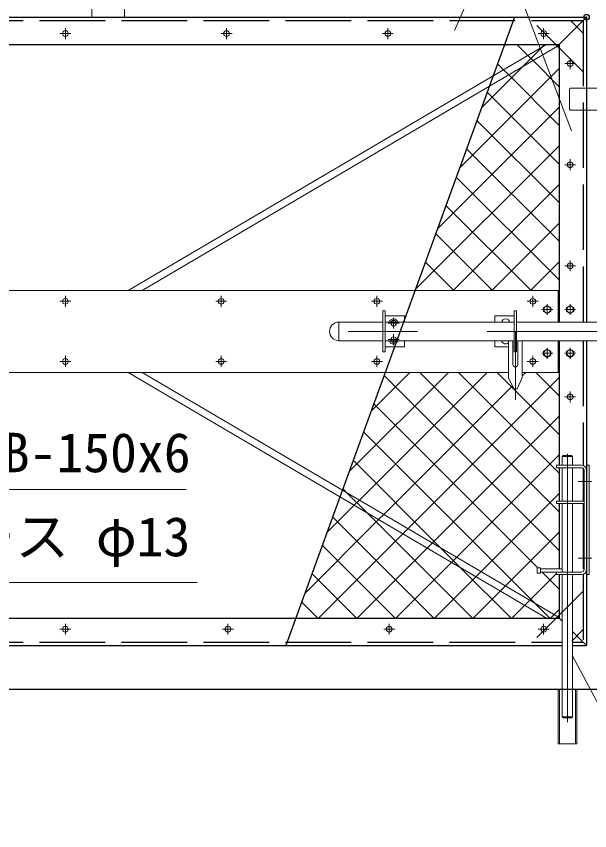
# Model space of a CAD drawing. Units: millimetres, scale not verified. Extents: x -6300 to 6300, y -4455 to 4455.
# Drawn here: x -3422 to -2373, y -1696 to -206 of the extents above; entities that cross this region are included whole.
import ezdxf
from ezdxf.enums import TextEntityAlignment as Align

# ---------------------------------------------------------------- set-up
doc = ezdxf.new("R2010")
doc.units = ezdxf.units.MM
doc.header["$LTSCALE"] = 20
doc.header["$PDMODE"] = 32
doc.header["$PDSIZE"] = 10
doc.linetypes.add('DASHED', pattern=[7.5, 6, -1.5])
doc.linetypes.add('USER1', pattern=[50.8, 31.75, -6.35, 6.35, -6.35])
for name, color, linetype, lineweight in [('0-2_D-BGD', 7, 'Continuous', 25), ('0-6_Defpoints', 8, 'Continuous', 25), ('0-7_D-STR-TXT', 7, 'Continuous', 13), ('0-8_D-STR1', 1, 'Continuous', 25), ('0-9_D-STR3', 3, 'Continuous', 13), ('0-A_D-BMK', 2, 'USER1', 13), ('0-B_D-STR2', 7, 'Continuous', 13)]:
    doc.layers.add(name, color=color, linetype=linetype, lineweight=lineweight)
doc.styles.add('ＭＳ ゴシック', font='')
doc.styles.get('ＭＳ ゴシック').set_extended_font_data('MS Gothic')

msp = doc.modelspace()

# ---------------------------------------------------------------- linework, layer by layer
at = {"layer": '0-2_D-BGD'}
msp.add_line((-4119.16, -1437.5), (-619.16, -1437.5), dxfattribs=at)
at = {"layer": '0-6_Defpoints'}
msp.add_line((-2510.46, -207.5), (-2929.03, -1357.5), dxfattribs=at)
msp.add_point((-2378.66, -207.5), dxfattribs=at)
msp.add_point((-2378.66, -207.5), dxfattribs=at)
at = {"layer": '0-7_D-STR-TXT'}
msp.add_line((-2542.02, -56.09), (-2620.23, -231.73), dxfattribs=at)
for points in [[(-3248.86, -56.09), (-2542.02, -56.09), (-2405.96, -415.22)], [(-3111.08, -1072.03), (-3574.65, -1072.03), (-3668.19, -806.83)], [(-3091.16, -1241.85), (-3786.58, -1241.85), (-3825.88, -1071.02)], [(-1624.36, -1696.29), (-2233.36, -1696.29), (-2404.22, -1376.38)]]:
    msp.add_lwpolyline(points, dxfattribs=at)
at = {"layer": '0-8_D-STR1'}
for p, q in [((-4285.66, -207.5), (-2378.66, -207.5)), ((-2378.66, -207.5), (-2428.66, -257.5)), ((-2378.66, -207.5), (-2378.66, -765.5)), ((-4235.66, -257.5), (-2428.66, -257.5)), ((-2428.66, -257.5), (-2428.66, -765.5)), ((-2428.66, -799.5), (-2428.66, -1027.5)), ((-2378.66, -799.5), (-2378.66, -1357.5)), ((-2428.66, -1032), (-2428.66, -1093)), ((-2428.66, -1097.5), (-2428.66, -1217)), ((-2428.66, -1227.5), (-2428.66, -1307.5)), ((-4235.66, -1307.5), (-2428.66, -1307.5)), ((-2423.16, -1313), (-2428.66, -1307.5)), ((-2378.66, -1357.5), (-2404.16, -1332)), ((-4285.41, -1357.5), (-2423.16, -1357.5)), ((-2404.16, -1357.5), (-2378.66, -1357.5))]:
    msp.add_line(p, q, dxfattribs=at)
at = {"layer": '0-8_D-STR1', "linetype": 'DASHED'}
for p, q in [((-4279.41, -213.5), (-2384.91, -213.5)), ((-2384.66, -213.5), (-2384.66, -765.5)), ((-2384.66, -799.5), (-2384.66, -1028.01)), ((-2384.66, -1033.14), (-2384.66, -1093)), ((-2384.66, -1097.5), (-2384.66, -1221.85)), ((-2384.66, -1226.98), (-2384.66, -1351.5)), ((-4279.41, -1351.5), (-2423.16, -1351.5)), ((-2404.16, -1351.5), (-2384.91, -1351.5))]:
    msp.add_line(p, q, dxfattribs=at)
at = {"layer": '0-9_D-STR3'}
for p, q in [((-3283.66, -157.5), (-3283.66, -207.5)), ((-3223.66, -157.5), (-3223.66, -207.5)), ((-3217.41, -707.5), (-2451.97, -257.5)), ((-3191.76, -707.5), (-2428.66, -258.87)), ((-2378.66, -337.5), (-2359.66, -337.5)), ((-2378.66, -377.5), (-2359.66, -377.5)), ((-2428.66, -707.5), (-4235.66, -707.5)), ((-2430.66, -765.5), (-2430.66, -707.5)), ((-2751.66, -745), (-2751.66, -820)), ((-2751.66, -745), (-2747.16, -745)), ((-2747.16, -745), (-2747.16, -820)), ((-2511.16, -745), (-2511.16, -820)), ((-2506.66, -745), (-2511.16, -745)), ((-2506.66, -745), (-2506.66, -820)), ((-2747.16, -754), (-2711.66, -754)), ((-2711.66, -754), (-2711.66, -765.5)), ((-2546.66, -754), (-2546.66, -765.5)), ((-2511.16, -754), (-2546.66, -754)), ((-2831.91, -765.5), (-2831.91, -799.5)), ((-2751.66, -765.5), (-2831.91, -765.5)), ((-2511.16, -765.5), (-2747.16, -765.5)), ((-2231.66, -765.5), (-2506.66, -765.5)), ((-2751.66, -799.5), (-2831.91, -799.5)), ((-2511.16, -799.5), (-2747.16, -799.5)), ((-2711.66, -799.5), (-2711.66, -811)), ((-2546.66, -799.5), (-2546.66, -811)), ((-2521.41, -799.5), (-2521.41, -867.5)), ((-2513.41, -799.5), (-2513.41, -843)), ((-2231.66, -799.5), (-2506.66, -799.5)), ((-2504.41, -799.5), (-2504.41, -843)), ((-2496.41, -799.5), (-2496.41, -867.5)), ((-2430.66, -857.5), (-2430.66, -799.5)), ((-2747.16, -811), (-2711.66, -811)), ((-2521.41, -811), (-2546.66, -811)), ((-2511.16, -811), (-2513.41, -811)), ((-2751.66, -820), (-2747.16, -820)), ((-2506.66, -820), (-2511.16, -820)), ((-2521.41, -857.5), (-4235.66, -857.5)), ((-2451.97, -1307.5), (-3217.41, -857.5)), ((-2428.66, -1306.12), (-3191.76, -857.5)), ((-2428.66, -857.5), (-2496.41, -857.5)), ((-2511.91, -887.5), (-2521.41, -867.5)), ((-2505.91, -887.5), (-2496.41, -867.5)), ((-2505.91, -887.5), (-2511.91, -887.5)), ((-2421.16, -1009.75), (-2423.16, -1011.75)), ((-2423.16, -1011.75), (-2404.16, -1011.75)), ((-2423.16, -1027.5), (-2423.16, -1011.75)), ((-2421.16, -1009.75), (-2406.16, -1009.75)), ((-2404.16, -1011.75), (-2406.16, -1009.75)), ((-2404.16, -1027.5), (-2404.16, -1011.75)), ((-2433.66, -1027.5), (-2387.66, -1027.5)), ((-2433.66, -1032), (-2433.66, -1027.5)), ((-2378.66, -1027.5), (-2374.16, -1027.5)), ((-2374.16, -1227.5), (-2374.16, -1027.5)), ((-2433.66, -1032), (-2387.66, -1032)), ((-2423.16, -1093), (-2423.16, -1032)), ((-2404.16, -1093), (-2404.16, -1032)), ((-2383.16, -1218.5), (-2383.16, -1036.5)), ((-2433.66, -1093), (-2383.16, -1093)), ((-2433.66, -1097.5), (-2433.66, -1093)), ((-2433.66, -1097.5), (-2383.16, -1097.5)), ((-2423.16, -1223), (-2423.16, -1097.5)), ((-2404.16, -1223), (-2404.16, -1097.5)), ((-2463.16, -1225), (-2463.16, -1215)), ((-2423.16, -1217), (-2463.16, -1217)), ((-2469.16, -1225), (-2463.16, -1225)), ((-2387.66, -1223), (-2463.16, -1223)), ((-2433.66, -1227.5), (-2433.66, -1223)), ((-2387.66, -1227.5), (-2433.66, -1227.5)), ((-2423.16, -1488), (-2423.16, -1227.5)), ((-2404.16, -1488), (-2404.16, -1227.5)), ((-2378.66, -1227.5), (-2374.16, -1227.5)), ((-2430.66, -1437.5), (-2430.66, -1537.5)), ((-2428.36, -1437.5), (-2428.36, -1537.5)), ((-2398.96, -1537.5), (-2398.96, -1437.5)), ((-2404.16, -1488), (-2423.16, -1488)), ((-2421.16, -1490), (-2423.16, -1488)), ((-2421.16, -1490), (-2406.16, -1490)), ((-2404.16, -1488), (-2406.16, -1490))]:
    msp.add_line(p, q, dxfattribs=at)
at = {"layer": '0-9_D-STR3', "linetype": 'DASHED'}
for p, q in [((-2384.66, -307.5), (-2478.66, -213.5)), ((-2384.66, -236.67), (-2407.88, -213.5)), ((-2409.66, -375.5), (-2409.66, -339.5)), ((-2407.66, -337.5), (-2378.66, -337.5)), ((-2378.66, -377.5), (-2407.66, -377.5)), ((-2384.66, -1257.68), (-2478.66, -1351.5)), ((-2384.66, -1328.32), (-2405.66, -1349.28))]:
    msp.add_line(p, q, dxfattribs=at)
at = {"layer": '0-9_D-STR3'}
for points in [[(-2444.16, -738.74), (-2450.66, -734.99), (-2457.16, -738.74), (-2457.16, -746.25), (-2450.66, -750), (-2444.16, -746.25)], [(-2402.16, -738.74), (-2408.66, -734.99), (-2415.16, -738.74), (-2415.16, -746.25), (-2408.66, -750), (-2402.16, -746.25)], [(-2444.16, -818.74), (-2450.66, -814.99), (-2457.16, -818.74), (-2457.16, -826.25), (-2450.66, -830), (-2444.16, -826.25)], [(-2402.16, -818.74), (-2408.66, -814.99), (-2415.16, -818.74), (-2415.16, -826.25), (-2408.66, -830), (-2402.16, -826.25)]]:
    msp.add_lwpolyline(points, close=True, dxfattribs=at)
for points in [[(-2469.16, -1225), (-2469.16, -1215), (-2463.16, -1215)], [(-2430.66, -1537.5), (-2396.66, -1537.5), (-2396.66, -1437.5)]]:
    msp.add_lwpolyline(points, dxfattribs=at)
for centre, radius in [((-3332.16, -237.5), 5.25), ((-3037.16, -237.5), 5.25), ((-2742.16, -237.5), 5.25), ((-2457.16, -237.5), 5.25), ((-2408.66, -292.5), 5.25), ((-2408.66, -477.5), 5.25), ((-2408.66, -662.5), 5.25), ((-3332.16, -727.5), 5.25), ((-3047.16, -727.5), 5.25), ((-2762.16, -727.5), 5.25), ((-2477.16, -727.5), 5.25), ((-2450.66, -742.5), 6.25), ((-2408.66, -742.5), 6.25), ((-2731.66, -767.5), 5), ((-2731.66, -797.5), 5), ((-2450.66, -822.5), 6.25), ((-2408.66, -822.5), 6.25), ((-3332.16, -837.5), 5.25), ((-3047.16, -837.5), 5.25), ((-2762.16, -837.5), 5.25), ((-2477.16, -837.5), 5.25), ((-2408.66, -902.5), 5.25), ((-3332.16, -1327.5), 5.25), ((-3034.66, -1327.5), 5.25), ((-2739.66, -1327.5), 5.25), ((-2457.16, -1327.5), 5.25)]:
    msp.add_circle(centre, radius, dxfattribs=at)
at = {"layer": '0-9_D-STR3', "linetype": 'DASHED'}
for centre, start, end in [((-2407.66, -339.5), 90, 180), ((-2407.66, -375.5), 180, 270)]:
    msp.add_arc(centre, 2, start, end, dxfattribs=at)
at = {"layer": '0-9_D-STR3'}
for centre, radius, start, end in [((-2731.66, -767.5), 8, 14.47751, 165.52249), ((-2526.66, -767.5), 8, 14.47751, 165.52249), ((-2831.91, -782.5), 17, 90, 270), ((-2731.66, -797.5), 8, 194.47751, 345.52249), ((-2526.66, -797.5), 8, 194.47751, 311.0145), ((-2508.91, -843), 4.5, 180, 0), ((-2387.66, -1036.5), 9, 0, 90), ((-2387.66, -1036.5), 4.5, 0, 90), ((-2387.66, -1218.5), 9, 270, 0), ((-2387.66, -1218.5), 4.5, 270, 0)]:
    msp.add_arc(centre, radius, start, end, dxfattribs=at)
at = {"layer": '0-A_D-BMK'}
for p, q in [((-3322.16, -237.5), (-3342.16, -237.5)), ((-3332.16, -247.5), (-3332.16, -227.5)), ((-3027.16, -237.5), (-3047.16, -237.5)), ((-3037.16, -247.5), (-3037.16, -227.5)), ((-2732.16, -237.5), (-2752.16, -237.5)), ((-2742.16, -247.5), (-2742.16, -227.5)), ((-2447.16, -237.5), (-2467.16, -237.5)), ((-2457.16, -247.5), (-2457.16, -227.5)), ((-2408.66, -302.5), (-2408.66, -282.5)), ((-2398.66, -292.5), (-2418.66, -292.5)), ((-2408.66, -487.5), (-2408.66, -467.5)), ((-2398.66, -477.5), (-2418.66, -477.5)), ((-2408.66, -672.5), (-2408.66, -652.5)), ((-2398.66, -662.5), (-2418.66, -662.5)), ((-3322.16, -727.5), (-3342.16, -727.5)), ((-3332.16, -717.5), (-3332.16, -737.5)), ((-3037.16, -727.5), (-3057.16, -727.5)), ((-3047.16, -717.5), (-3047.16, -737.5)), ((-2752.16, -727.5), (-2772.16, -727.5)), ((-2762.16, -717.5), (-2762.16, -737.5)), ((-2467.16, -727.5), (-2487.16, -727.5)), ((-2477.16, -717.5), (-2477.16, -737.5)), ((-2440.66, -742.5), (-2460.66, -742.5)), ((-2450.66, -732.5), (-2450.66, -752.5)), ((-2398.66, -742.5), (-2418.66, -742.5)), ((-2408.66, -732.5), (-2408.66, -752.5)), ((-2731.66, -757.5), (-2731.66, -777.5)), ((-2721.66, -767.5), (-2741.66, -767.5)), ((-1925.71, -782.5), (-2855.71, -782.5)), ((-2731.66, -807.5), (-2731.66, -787.5)), ((-2508.91, -782.5), (-2508.91, -908.02)), ((-2721.66, -797.5), (-2741.66, -797.5)), ((-2450.66, -832.5), (-2450.66, -812.5)), ((-2408.66, -812.5), (-2408.66, -832.5)), ((-3332.16, -827.5), (-3332.16, -847.5)), ((-3047.16, -827.5), (-3047.16, -847.5)), ((-2762.16, -827.5), (-2762.16, -847.5)), ((-2477.16, -827.5), (-2477.16, -847.5)), ((-2440.66, -822.5), (-2460.66, -822.5)), ((-2398.66, -822.5), (-2418.66, -822.5)), ((-3322.16, -837.5), (-3342.16, -837.5)), ((-3037.16, -837.5), (-3057.16, -837.5)), ((-2752.16, -837.5), (-2772.16, -837.5)), ((-2467.16, -837.5), (-2487.16, -837.5)), ((-2408.66, -912.5), (-2408.66, -892.5)), ((-2398.66, -902.5), (-2418.66, -902.5)), ((-2413.66, -1006.66), (-2413.66, -1497.36)), ((-2394.02, -1057.5), (-2369.02, -1057.5)), ((-2394.02, -1197.5), (-2369.02, -1197.5)), ((-3332.16, -1317.5), (-3332.16, -1337.5)), ((-3034.66, -1317.5), (-3034.66, -1337.5)), ((-2739.66, -1317.5), (-2739.66, -1337.5)), ((-2457.16, -1317.5), (-2457.16, -1337.5)), ((-3322.16, -1327.5), (-3342.16, -1327.5)), ((-3024.66, -1327.5), (-3044.66, -1327.5)), ((-2729.66, -1327.5), (-2749.66, -1327.5)), ((-2447.16, -1327.5), (-2467.16, -1327.5))]:
    msp.add_line(p, q, dxfattribs=at)
at = {"layer": '0-B_D-STR2'}
for p, q in [((-2530.07, -261.37), (-2526.2, -257.5)), ((-2611, -483.72), (-2428.66, -301.38)), ((-2428.66, -476.21), (-2560.34, -344.53)), ((-2651.46, -594.9), (-2428.66, -372.09)), ((-2428.66, -546.92), (-2579.21, -396.37)), ((-2691.93, -706.07), (-2428.66, -442.8)), ((-2428.66, -617.63), (-2598.08, -448.22)), ((-2428.66, -688.34), (-2616.95, -500.06)), ((-2622.64, -707.5), (-2428.66, -513.51)), ((-2480.22, -707.5), (-2635.81, -551.9)), ((-2551.93, -707.5), (-2428.66, -584.22)), ((-2550.93, -707.5), (-2654.68, -603.74)), ((-2621.64, -707.5), (-2673.55, -655.58)), ((-2481.22, -707.5), (-2428.66, -654.94)), ((-2692.35, -707.5), (-2692.42, -707.42)), ((-2813.32, -1039.6), (-2631.22, -857.5)), ((-2772.86, -928.42), (-2701.93, -857.5)), ((-2428.66, -1183.32), (-2749.03, -862.95)), ((-2428.66, -1112.61), (-2683.77, -857.5)), ((-2428.66, -1041.9), (-2613.06, -857.5)), ((-2428.66, -971.19), (-2542.35, -857.5)), ((-2496.41, -864.11), (-2489.8, -857.5)), ((-2428.66, -900.47), (-2471.64, -857.5)), ((-2705.11, -1143.52), (-2428.66, -867.07)), ((-2467.69, -1215), (-2767.9, -914.79)), ((-2660.58, -1169.69), (-2428.66, -937.78)), ((-2616.04, -1195.87), (-2428.66, -1008.49)), ((-2645.63, -1178.48), (-2805.63, -1018.48)), ((-2817.16, -1077.66), (-2824.5, -1070.32)), ((-2780.58, -1114.24), (-2817.16, -1077.66)), ((-2587.32, -1307.5), (-2780.58, -1114.24)), ((-2658.03, -1307.5), (-2843.37, -1122.16)), ((-2714.61, -1153.02), (-2705.11, -1143.52)), ((-2869.09, -1307.5), (-2714.61, -1153.02)), ((-2728.74, -1307.5), (-2862.24, -1174)), ((-2670.07, -1179.19), (-2660.58, -1169.69)), ((-2798.38, -1307.5), (-2670.07, -1179.19)), ((-2609.05, -1215.06), (-2645.63, -1178.48)), ((-2727.67, -1307.5), (-2625.54, -1205.37)), ((-2625.54, -1205.37), (-2616.04, -1195.87)), ((-2516.61, -1307.5), (-2609.05, -1215.06)), ((-2799.46, -1307.5), (-2881.11, -1225.84)), ((-2428.66, -1254.03), (-2459.69, -1223)), ((-2870.17, -1307.5), (-2899.98, -1277.68))]:
    msp.add_line(p, q, dxfattribs=at)
for points in [[(-2570.54, -372.55), (-2497.35, -299.36), (-2460.77, -262.78), (-2457.57, -259.58), (-2455.49, -257.5)], [(-2428.66, -334.79), (-2476.4, -287.05), (-2485.9, -277.55), (-2505.95, -257.5)], [(-2428.66, -264.08), (-2429.31, -263.43), (-2435.24, -257.5)], [(-2428.66, -405.5), (-2520.94, -313.22), (-2530.43, -303.73), (-2541.47, -292.69)], [(-2853.79, -1150.77), (-2803.68, -1100.66), (-2794.18, -1091.17), (-2560.51, -857.5)], [(-2894.25, -1261.95), (-2759.14, -1126.84), (-2749.65, -1117.34), (-2514.45, -882.15)], [(-2445.9, -1307.5), (-2453.24, -1300.16), (-2474.1, -1279.3), (-2786.77, -966.63)], [(-2656.96, -1307.5), (-2581.01, -1231.54), (-2571.51, -1222.05), (-2428.66, -1079.2)], [(-2586.25, -1307.5), (-2536.47, -1257.72), (-2526.97, -1248.22), (-2428.66, -1149.91)], [(-2515.54, -1307.5), (-2491.94, -1283.9), (-2482.44, -1274.4), (-2433.66, -1225.62)], [(-2444.83, -1307.5), (-2435.35, -1298.02), (-2428.66, -1291.33)]]:
    msp.add_lwpolyline(points, dxfattribs=at)

# ---------------------------------------------------------------- texts
at = {"layer": '0-7_D-STR-TXT', "style": 'ＭＳ ゴシック'}
for s, p in [('FB-150x6', (-3495.6, -1061.91)), ('ブレース φ13', (-3718.95, -1215.74))]:
    msp.add_text(s, height=72.14, dxfattribs=at).set_placement(p, align=Align.BOTTOM_LEFT)

doc.saveas('drawing.dxf')
